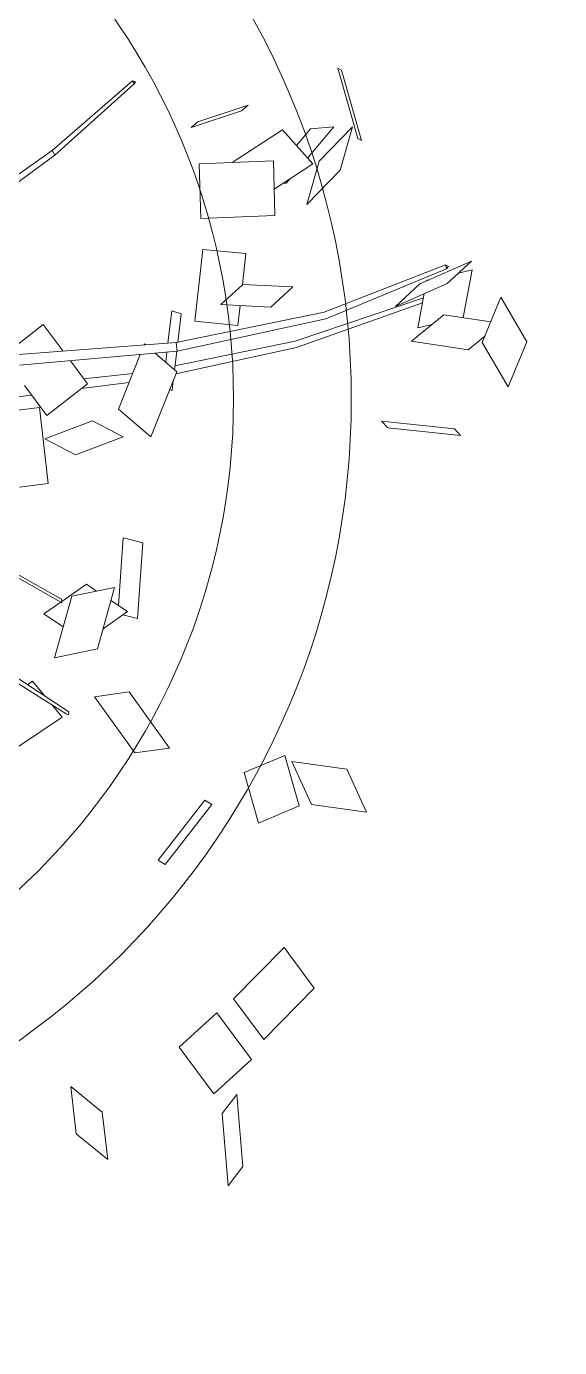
# Model space of a CAD drawing. Header units: centimetres. Extents: x 5488 to 20269, y -31398 to -19684.
# Drawn here: x 12044.54 to 12058.62, y -23801.77 to -23766.87 of the extents above; entities that cross this region are included whole.
import ezdxf

# ---------------------------------------------------------------- set-up
doc = ezdxf.new("R2010")
doc.units = ezdxf.units.CM
for name, color, linetype, lineweight in [('xxx_Auto_FURNISHED-01', 252, 'Continuous', 0), ('xxx_Auto_Kaplama_Ahşap Tarama', 16, 'Continuous', 5), ('xxx_Auto_Tefris_Tefris', 32, 'Continuous', 15)]:
    doc.layers.add(name, color=color, linetype=linetype, lineweight=lineweight)
doc.layers.add('xxx_Auto_LANDSCAPE', color=7, linetype='Continuous', lineweight=0, true_color=0x496639)

# ---------------------------------------------------------------- blocks, each defined once
blk = doc.blocks.new('agac0001')
at = {"layer": 'xxx_Auto_LANDSCAPE', "linetype": 'Continuous'}
for points in [[(-7.273, 62.262), (-9.944, 60.536)], [(-4.117, 61.142), (-7.273, 62.262)], [(-6.787, 59.416), (-4.117, 61.142)], [(-9.944, 60.536), (-6.787, 59.416)], [(-4.573, 57.295), (-5.576, 60.198)], [(-6.424, 59.652), (-7.085, 58.427)], [(-4.961, 58.494), (-2.037, 59.635)], [(-2.606, 57.877), (-1.46, 59.697)], [(-1.46, 59.697), (-2.299, 56.132)], [(-2.037, 59.635), (-2.07, 58.727)], [(-7.085, 58.427), (-5.867, 54.897)], [(-4.963, 58.422), (-4.961, 58.494)], [(-3.445, 54.309), (-2.606, 57.877)], [(-1.67, 58.015), (-3.405, 49.699)], [(-1.384, 57.993), (-2.969, 49.685)], [(-1.67, 58.015), (-1.541, 58.165)], [(-1.384, 57.993), (-1.67, 58.015)], [(-1.541, 58.165), (-1.572, 58.008)], [(-1.541, 58.165), (-1.384, 57.993)], [(-11.98, 56.594), (-12.48, 56.916)], [(-12.48, 56.916), (-11.103, 52.364)], [(-5.867, 54.897), (-4.573, 57.295)], [(-2.146, 56.785), (-2.154, 56.618)], [(-10.602, 52.042), (-11.98, 56.594)], [(-5.075, 55.477), (-5.04, 56.432)], [(-2.978, 56.296), (-5.075, 55.477)], [(-3.543, 56.075), (-4.88, 47.481)], [(-3.24, 56.194), (-4.475, 47.473)], [(-2.299, 56.132), (-3.445, 54.309)], [(-2.154, 56.618), (-2.189, 56.604)], [(7.546, 54.12), (7.723, 53.908)], [(12.296, 53.675), (7.546, 54.12)], [(5.914, 52.395), (8.54, 53.703)], [(8.54, 53.703), (6.739, 51.156)], [(7.723, 53.908), (12.47, 53.463)], [(12.47, 53.463), (12.296, 53.675)], [(4.115, 49.847), (5.914, 52.395)], [(8.757, 52.507), (7.079, 50.455)], [(8.914, 50.998), (8.757, 52.507)], [(-11.103, 52.364), (-10.602, 52.042)], [(6.739, 51.156), (4.115, 49.847)], [(6.641, 50.72), (5.487, 47.957)], [(9.193, 49.192), (6.641, 50.72)], [(8.014, 49.897), (8.914, 50.998)], [(-3.405, 49.699), (-3.705, 39.821)], [(-2.969, 49.685), (-3.128, 39.857)], [(5.954, 49.08), (5.73, 48.803)], [(7.689, 45.593), (9.193, 49.192)], [(7.306, 48.246), (3.812, 47.693)], [(5.73, 48.803), (5.752, 48.591)], [(7.999, 43.467), (7.306, 48.246)], [(-4.88, 47.481), (-5.121, 39.473)], [(-4.475, 47.473), (-4.611, 39.506)], [(-1.999, 46.334), (-0.969, 47.979)], [(-0.969, 47.979), (-0.211, 44.809)], [(3.812, 47.693), (4.503, 42.912)], [(10.711, 43.884), (11.179, 47.295)], [(11.179, 47.295), (10.893, 46.804)], [(-34.259, 42.969), (-35.403, 46.399)], [(-35.403, 46.399), (-32.431, 45.655)], [(10.893, 46.804), (10.425, 43.393)], [(-32.431, 45.655), (-31.287, 42.225)], [(-1.238, 43.165), (-1.999, 46.334)], [(-0.211, 44.809), (-1.238, 43.165)], [(-0.223, 44.79), (1.719, 45.386)], [(1.719, 45.386), (2.501, 42.69)], [(-2.771, 44.008), (-1.531, 44.387)], [(-1.989, 41.31), (-2.771, 44.008)], [(10.425, 43.393), (10.711, 43.884)], [(-31.287, 42.225), (-34.259, 42.969)], [(4.503, 42.912), (7.999, 43.467)], [(-34.819, 39.356), (-34.206, 42.164)], [(-34.206, 42.164), (-30.805, 41.856)], [(2.501, 42.69), (-1.989, 41.31)], [(-30.805, 41.856), (-31.418, 39.046)], [(-48.709, 37.113), (-46.032, 40.955)], [(-46.032, 40.955), (-43.065, 39.516)], [(-1.365, 40.514), (-3.126, 39.966)], [(-1.055, 39.959), (-1.365, 40.514)], [(13.893, 40.281), (14.017, 40.395)], [(14.017, 40.395), (13.938, 40.266)], [(14.017, 40.395), (14.117, 40.207)], [(-43.065, 39.516), (-45.741, 35.671)], [(-5.002, 39.547), (-8.846, 37.118)], [(-3.567, 38.398), (-5.002, 39.547)], [(-3.703, 39.787), (-4.854, 39.43)], [(-3.128, 39.857), (-3.705, 39.821)], [(-3.705, 39.821), (-2.706, 29.573)], [(-3.128, 39.857), (-2.015, 29.647)], [(-3.071, 39.332), (-1.055, 39.959)], [(13.893, 40.281), (10.285, 34.342)], [(14.117, 40.207), (10.628, 34.241)], [(14.117, 40.207), (13.893, 40.281)], [(-31.418, 39.046), (-34.819, 39.356)], [(-5.514, 39.225), (-6.143, 39.03)], [(-6.143, 39.03), (-6.06, 38.879)], [(-4.267, 38.96), (-3.641, 39.156)], [(-2.842, 37.819), (-2.911, 37.874)], [(-2.902, 37.783), (-2.842, 37.819)], [(-45.741, 35.671), (-48.709, 37.113)], [(-8.846, 37.118), (-6.689, 35.39)], [(-6.689, 35.39), (-3.471, 37.423)], [(-49.831, 36.089), (-51.573, 33.276)], [(-46.43, 34.439), (-49.831, 36.089)], [(-33.065, 36.606), (-36.344, 32.9)], [(-35.982, 32.509), (-32.702, 36.215)], [(-32.702, 36.215), (-33.065, 36.606)], [(-5.123, 36.379), (-4.944, 33.26)], [(-4.589, 36.715), (-4.353, 33.534)], [(-15.528, 35.333), (-20.307, 34.089)], [(-14.971, 34.137), (-15.528, 35.333)], [(-9.103, 32.092), (-8.524, 35.35)], [(-8.524, 35.35), (-7.13, 33.577)], [(-56.564, 34.256), (-51.885, 34.737)], [(-51.885, 34.737), (-52.932, 33.567)], [(-48.175, 31.627), (-46.43, 34.439)], [(-28.954, 34.589), (-28.842, 32.309)], [(-24.89, 32.683), (-28.954, 34.589)], [(-57.613, 33.086), (-56.564, 34.256)], [(-52.932, 33.567), (-57.613, 33.086)], [(-19.737, 33.526), (-20.538, 31.763)], [(-20.307, 34.089), (-19.89, 33.193)], [(-18.832, 32.602), (-19.737, 33.526)], [(-19.244, 33.024), (-14.971, 34.137)], [(-7.13, 33.577), (-7.707, 30.321)], [(-4.711, 33.708), (-6.25, 30.736)], [(-3.031, 32.885), (-4.711, 33.708)], [(10.285, 34.342), (8.7, 31.065)], [(10.628, 34.241), (9.015, 30.769)], [(10.628, 34.241), (10.285, 34.342)], [(-51.573, 33.276), (-48.175, 31.627)], [(-36.344, 32.9), (-35.982, 32.509)], [(-24.778, 30.4), (-24.89, 32.683)], [(-18.033, 32.995), (-21.763, 31.16)], [(-18.079, 30.152), (-18.033, 32.995)], [(-28.842, 32.309), (-24.778, 30.4)], [(-17.497, 31.239), (-18.052, 31.803)], [(-7.707, 30.321), (-9.103, 32.092)], [(-0.383, 31.587), (-2.33, 32.542)], [(-21.763, 31.16), (-21.808, 28.317)], [(-18.303, 29.458), (-17.497, 31.239)], [(-1.92, 28.622), (-0.383, 31.587)], [(-21.808, 28.317), (-18.079, 30.152)], [(-5.638, 30.352), (-10.612, 29.987)], [(-6.25, 30.736), (-4.065, 29.666)], [(-5.514, 28.269), (-5.638, 30.352)], [(-19.933, 29.239), (-18.887, 28.169)], [(-18.887, 28.169), (-18.336, 29.387)], [(-18.393, 29.453), (-18.157, 29.463)], [(-15.257, 25.728), (-18.393, 29.453)], [(-18.157, 29.463), (-15.021, 25.738)], [(-10.612, 29.987), (-10.502, 28.116)], [(-4.758, 30.004), (-4.704, 29.051)], [(-25.634, 28.529), (-25.436, 28.576)], [(-25.536, 28.386), (-25.634, 28.529)], [(-25.536, 28.386), (-21.57, 24.105)], [(-25.436, 28.576), (-21.401, 24.394)], [(-27.652, 23.536), (-25.688, 28.1)], [(-25.688, 28.1), (-24.83, 27.623)], [(-24.154, 27.247), (-23.055, 26.636)], [(-23.055, 26.636), (-23.212, 26.269)], [(-54.498, 25.709), (-51.402, 25.933)], [(-51.402, 25.933), (-49.393, 24.222)], [(-52.488, 23.998), (-54.498, 25.709)], [(-49.393, 24.222), (-52.488, 23.998)]]:
    blk.add_lwpolyline(points, dxfattribs=at)
blk = doc.blocks.new('A$C7365360F')
at = {"layer": 'xxx_Auto_FURNISHED-01'}
for radius in [17.28, 14.688]:
    blk.add_circle((0.264, 0.108), radius, dxfattribs=at)
at = {"layer": 'xxx_Auto_LANDSCAPE', "xscale": 0.338688, "yscale": 0.338688, "zscale": 0.2074463999999999}
blk.add_blockref('agac0001', (0.079, 0.033), dxfattribs=at)

msp = doc.modelspace()

# ---------------------------------------------------------------- hatches: boundary and pattern name
at = {"layer": 'xxx_Auto_Kaplama_Ahşap Tarama'}
h = msp.add_hatch(dxfattribs=at)
h.set_pattern_fill('AR-CONC', color=256, scale=0.5)
h.set_pattern_definition([(50, (809.53, -3617.59), (91.09233, -7.96954), [9.525, -104.775]), (355, (809.53, -3617.59), (-17.6217, 95.52842), [7.62, -83.8203]), (100.45144, (817.12, -3618.255), (73.47062, 87.55888), [8.095, -89.04512]), (46.1842, (809.53, -3592.19), (135.5395, -21.02116), [14.2875, -157.1625]), (96.63556, (820.83, -3593.94), (118.70207, 123.71306), [12.1425, -133.5678]), (351.18415, (809.53, -3592.19), (118.70207, 123.71306), [11.43, -125.72987]), (21, (822.23, -3598.54), (75.8072, -51.1326), [9.525, -104.775]), (326, (822.23, -3598.54), (30.901, 92.09398), [7.62, -83.82]), (71.45144, (828.55, -3602.8), (106.7082, 40.96138), [8.095, -89.04497]), (37.5, (809.53, -3617.59), (1.5443, 42.27752), [0, -82.804, 0, -85.09, 0, -84.1375]), (7.5, (809.53, -3617.59), (33.40983, 50.09029), [0, -48.514, 0, -80.899, 0, -32.0675]), (327.5, (781.21, -3617.59), (67.795298, -2.864372), [0, -31.75, 0, -99.06, 0, -131.445]), (317.5, (768.51, -3617.59), (74.06459, 12.71325), [0, -41.275, 0, -65.786, 0, -93.345])])
edge = h.paths.add_edge_path()
edge.add_line((9312.934, -27555.319), (9330.626, -27555.319))
edge.add_arc((9330.626, -27548.319), 7, 270, 349.5592)
edge.add_arc((-12655703.852, 2009176.564), 12827763.879, 350.8642093147, 350.8644691226)
edge.add_line((9346.746, -27492.157), (9332.45, -27492.157))
edge.add_line((9332.45, -27492.157), (9332.449, -27061.102))
edge.add_line((9332.449, -27061.102), (9346.746, -27061.102))
edge.add_arc((-12660642.429, -2064524.007), 12832765.905, 9.1355309233, 9.1357906395)
edge.add_arc((9330.626, -27004.939), 7, 10.4408, 90)
edge.add_line((9330.626, -26997.939), (9312.934, -26997.939))
edge.add_arc((9312.934, -27004.939), 7, 90, 170.4864)
edge.add_arc((10864.464, -27276.629), 1582.138, 170.069442, 189.930558)
edge.add_arc((9312.934, -27548.319), 7, 189.5136, 270)

# ---------------------------------------------------------------- block references
at = {"layer": 'xxx_Auto_Tefris_Tefris', "xscale": -1.2, "yscale": 1.2, "rotation": 280.6128426569576}
msp.add_blockref('A$C7365360F', (12032.313, -23777.055), dxfattribs=at)

doc.saveas('drawing.dxf')
